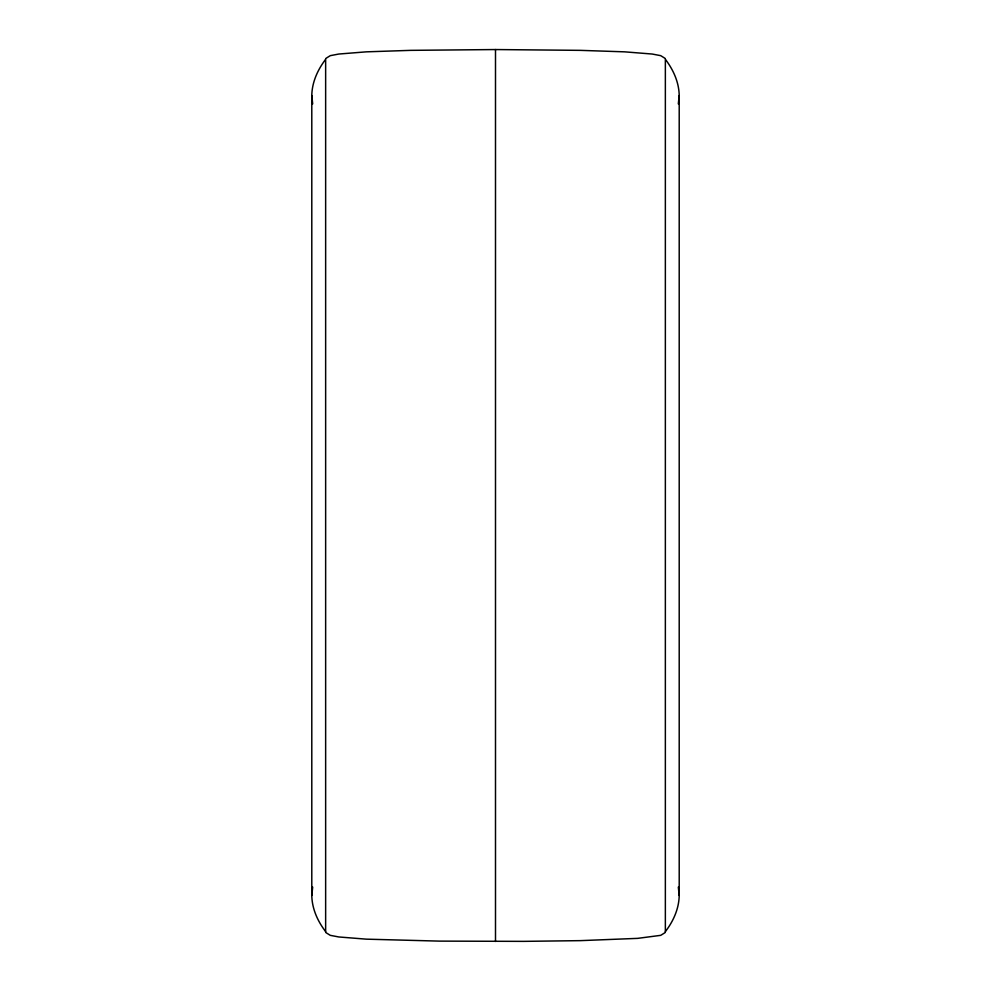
<?xml version="1.0" encoding="UTF-8"?>
<svg xmlns="http://www.w3.org/2000/svg" width="991" height="991" viewBox="0 0 991 991"><rect width="100%" height="100%" fill="white"/><g stroke="black" fill="none" stroke-linecap="round" stroke-linejoin="round"><path stroke-width="1.49" d="M325.643 931.614C317.628 921.221 312.004 908.685 311.793 895.406L311.793 95.594C311.992 82.278 317.677 69.766 325.643 59.311L325.643 931.689M665.357 931.689L665.357 59.311C673.323 69.766 679.008 82.278 679.207 95.594L679.207 895.406C678.996 908.685 673.372 921.221 665.357 931.614M311.793 895.406L312.685 887.106M678.315 103.894L679.207 95.594M325.915 58.37L330.288 55.657L338.823 54.034L366.36 51.842L410.695 50.355L495.5 49.55L580.305 50.355L624.64 51.842L652.177 54.034L660.712 55.657L665.085 58.37M665.085 932.63L660.712 935.343L637.671 938.366L580.305 940.645L523.62 941.363L439.347 941.116L366.36 939.158L338.823 936.966L330.288 935.343L325.915 932.63M678.315 887.106L679.207 895.406M311.793 95.594L312.685 103.894M495.5 49.55L495.5 941.45"/></g></svg>
